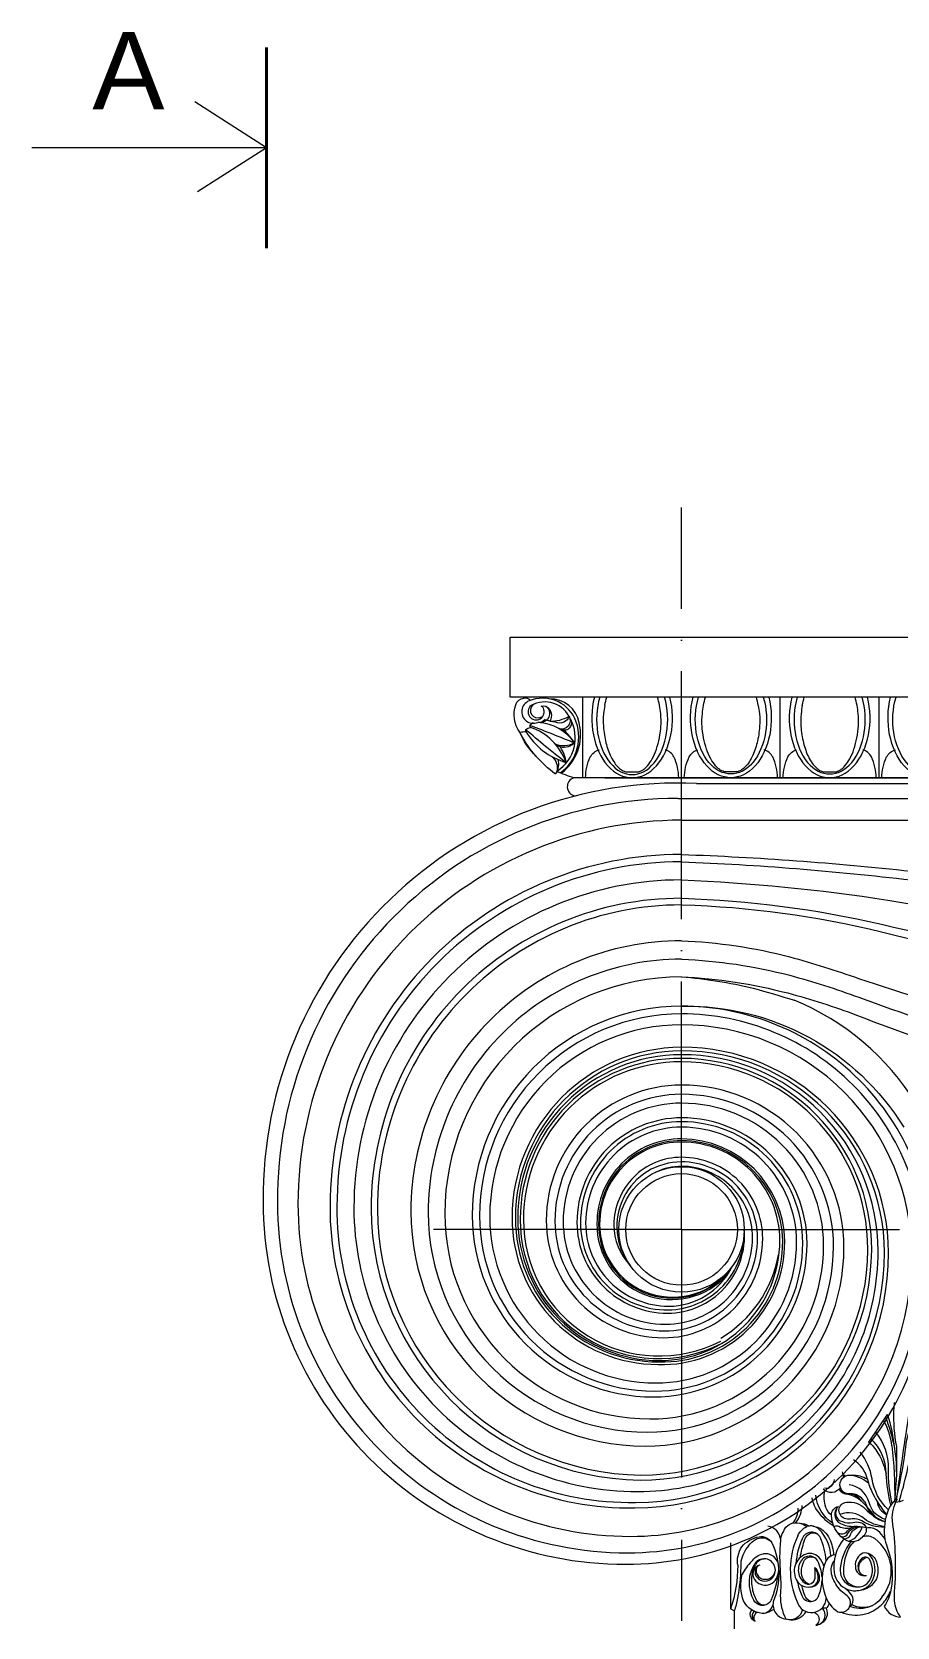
# Model space of a CAD drawing. Header units: millimetres. Extents: x 542654 to 551203, y 315718 to 321804.
# Drawn here: x 542666 to 543085, y 321032 to 321804 of the extents above; entities that cross this region are included whole.
import ezdxf

# ---------------------------------------------------------------- set-up
doc = ezdxf.new("R2010")
doc.units = ezdxf.units.MM
doc.linetypes.add('ACAD_ISO04W100', pattern=[30, 24, -3, 0, -3])
doc.layers.add('cad-block.com', color=250, linetype='Continuous')
doc.styles.get("Standard").update_dxf_attribs({"font": 'arial.ttf'})

msp = doc.modelspace()

# ---------------------------------------------------------------- linework, layer by layer
at = {"layer": 'cad-block.com', "color": 18, "lineweight": 40, "true_color": 0x000000}
msp.add_lwpolyline([(542779.73, 321796.03), (542779.73, 321698.88)], dxfattribs=at)
at = {"layer": 'cad-block.com', "color": 18, "lineweight": 15, "true_color": 0x000000}
for points in [[(542779.73, 321747.45), (542745.09, 321769.77)], [(542779.73, 321747.45), (542666.18, 321747.45)], [(542779.73, 321747.45), (542746.28, 321726.19)], [(542904.25, 321481.75), (542897.56, 321481.75), (542897.56, 321510.7)], [(542897.56, 321510.7), (543267.27, 321510.7)], [(543267.26, 321481.75), (542904.25, 321481.75)], [(542904.25, 321481.23), (542904.25, 321481.75)], [(542932.75, 321442.75), (542932.75, 321481.75)], [(542932.75, 321442.75), (542932.75, 321481.23)], [(542980.54, 321442.75), (542980.54, 321481.75)], [(543028.32, 321442.75), (543028.32, 321481.75)], [(543076.11, 321442.75), (543076.11, 321481.75)], [(543267.26, 321442.75), (542928.48, 321442.75)], [(542943.36, 321442.75), (543267.26, 321442.75)], [(542987.8, 321440.01), (543267.27, 321440.01)], [(542978.72, 321432.77), (543267.27, 321432.77)], [(542980.54, 321422.2), (543267.27, 321422.2)], [(543071.11, 321121.26), (543080.24, 321134.76)], [(543061.69, 321105.28), (543063.68, 321105.28)], [(543004.26, 321072.64), (543004.26, 321040.64)], [(543050.65, 321040.99), (543048.71, 321041.06)], [(543062.97, 321042.68), (543061.95, 321041.87)], [(543005.98, 321039.66), (543005.98, 321030.98)]]:
    msp.add_lwpolyline(points, dxfattribs=at)
at = {"layer": 'cad-block.com', "color": 18, "linetype": 'ACAD_ISO04W100', "lineweight": 15, "ltscale": 5, "true_color": 0x000000}
for points in [[(542980.54, 321224.21), (542980.54, 321573.52)], [(542980.54, 321224.21), (542845.74, 321224.21)], [(542980.54, 321224.21), (542980.54, 321034.93)], [(542980.54, 321224.21), (543086.08, 321224.21)]]:
    msp.add_lwpolyline(points, dxfattribs=at)
at = {"layer": 'cad-block.com', "color": 18, "lineweight": 15, "true_color": 0x000000}
for points in [[(542900.3, 321478.03, -0.302528), (542904.25, 321481.23, -0.368196)], [(542921.8, 321445.1, 0.362063), (542928.85, 321471.48, 0.402886), (542906.73, 321479.88, 1.008251), (542910.93, 321469.51, 1.663324)], [(542907.39, 321480.14, 0.242187), (542904.25, 321481.24, 2.771797)], [(542931.02, 321469.26, 0.369432), (542916.69, 321480.93, -35.014414)], [(542943.39, 321477.76, -0.007565), (542944.33, 321481.75, 3.738631)], [(542969.89, 321477.76, 0.007565), (542968.95, 321481.75, -3.738631)], [(542991.18, 321477.76, -0.007565), (542992.12, 321481.75, 3.738631)], [(543017.68, 321477.76, 0.007565), (543016.74, 321481.75, -3.738631)], [(543038.97, 321477.76, -0.007565), (543039.91, 321481.75, 3.738631)], [(543065.46, 321477.76, 0.007565), (543064.53, 321481.75, -3.738631)], [(542902.32, 321464.85, -0.252245), (542900.3, 321478.03, -1.55439)], [(542907.75, 321477.71, 2.1), (542913.67, 321476.4, 0.16202), (542912.66, 321477.41, -0.411912), (542916.35, 321475.81, -0.622436), (542910.93, 321469.51, -2.64123)], [(542909.49, 321478.52, 0.837338), (542911.15, 321471.77, 0.175874), (542913.51, 321472.61, -30.615089)], [(542920.47, 321446.14, 0.392642), (542926.78, 321471.12, 0.449158), (542907.75, 321477.71, 2.136045), (542907.75, 321477.71, 2.157875)], [(542926.09, 321472.55, -0.47574), (542919.59, 321469.66, -0.049249), (542914.32, 321470.76, -6.525653)], [(542915.12, 321477.23, -0.426448), (542916.74, 321470.11, 5.120728)], [(542916.74, 321470.11, 0.139383), (542926.09, 321472.55, -0.714805), (542920.98, 321466.6, 19.491564)], [(542902.32, 321464.85, -0.011655), (542905.2, 321465.11, -0.030515), (542905.23, 321466.06, -0.103531), (542907.41, 321467.06, -1.249098)], [(542905.2, 321465.11, 0.186545), (542924.57, 321450.17, 0.237086), (542907.41, 321467.06, -10.917586)], [(542924.57, 321450.17, -0.023314), (542905.23, 321466.06, -4.801302)], [(542907.41, 321467.06, -0.162385), (542907.32, 321468.07, -0.093288), (542908.78, 321469.52, -2.08851)], [(542907.32, 321468.07, -0.009982), (542928.76, 321459.61, -1.491744)], [(542916.74, 321470.11, -0.033734), (542914.32, 321470.76, -0.271828), (542911.08, 321469.52, -2.966876)], [(542919.57, 321458.97, 0.209356), (542928.76, 321459.61, 0.224027), (542911.37, 321469.49, 1.675529)], [(542928.76, 321459.61, 0.065185), (542923.6, 321465.73), (542920.98, 321466.6)], [(542922.31, 321444.88, 0.301421), (542931.02, 321469.26, -64.216308)], [(542926.78, 321471.12, -0.60065), (542923.6, 321465.73, -12.826416)], [(542917.95, 321452.92, -0.276781), (542920.2, 321445.89, -0.150188), (542919.51, 321444.51, -0.110994), (542902.74, 321463.85, -10.697262)], [(542924.57, 321450.17, 0.145606), (542921.94, 321457.46, 0.024567), (542919.57, 321458.97, -3.785371)], [(542928.76, 321459.61, -0.246553), (542921.94, 321457.46, -17.165638)], [(542919.9, 321445.04, 0.209678), (542920.82, 321451.52, 6.514822)], [(542934.1, 321442.75, -0.103412), (542936.39, 321452.81, -0.193735), (542940.66, 321456.31, -0.973296)], [(542979.18, 321442.75, 0.103412), (542976.89, 321452.81, 0.193735), (542972.62, 321456.31, 0.973296)], [(542981.89, 321442.75, -0.103412), (542984.18, 321452.81, -0.193735), (542988.45, 321456.31, -0.973296)], [(543026.97, 321442.75, 0.103412), (543024.68, 321452.81, 0.193735), (543020.41, 321456.31, 0.973296)], [(543029.68, 321442.75, -0.103412), (543031.97, 321452.81, -0.193735), (543036.24, 321456.31, -0.973296)], [(543074.76, 321442.75, 0.103412), (543072.47, 321452.81, 0.193735), (543068.2, 321456.31, 0.973296)], [(543077.46, 321442.75, -0.103412), (543079.75, 321452.81, -0.193735), (543084.03, 321456.31, -0.973296)], [(542928.48, 321442.75, 0.785516), (542928.99, 321433.9)], [(542987.8, 321440.01, 0.429574), (542778.04, 321237.71, 0.414214), (542953.54, 321062.21, 0.414214), (543102.04, 321210.71, 0.414214), (542980.54, 321332.21, 0.414214), (542879.29, 321230.96, 0.414214), (542967.04, 321143.21, 0.414214), (543041.29, 321217.46, 0.414214), (542980.54, 321278.21, 0.414214), (542929.91, 321227.58, 0.414214), (542973.79, 321183.71, 0.438402), (543010.91, 321224.21)], [(542978.72, 321432.77, 0.416147), (542785.01, 321237.24, 0.414214), (542954.47, 321067.79, 0.414214), (543097.85, 321211.17, 0.414214), (542980.54, 321328.49, 0.414214), (542882.78, 321230.73, 0.414214), (542967.5, 321146, 0.414214), (543039.2, 321217.69, 0.414214), (542980.54, 321276.35, 0.414214), (542931.66, 321227.47, 0.417631), (542974.03, 321185.29, 30.968964), (542974.03, 321185.29)], [(542980.54, 321422.2, 0.414214), (542794.92, 321236.58, 0.414214), (542955.79, 321075.72, 0.414214), (543091.91, 321211.84, 0.414214), (542980.54, 321323.2, 0.414214), (542887.73, 321230.4, 0.414214), (542968.16, 321149.96, 0.414214), (543036.22, 321218.02, 0.414214), (542980.54, 321273.71, 0.414214), (542934.13, 321227.3, 0.414214), (542974.35, 321187.09, 0.284609), (543004.82, 321205.96, 0.284609)], [(542980.54, 321405.64, 0.414214), (542810.45, 321235.55, 0.42078), (542957.86, 321089.5, 0.411803), (543080.76, 321212.87, 0.412759), (542980.54, 321312.37, 0.412194), (542898.51, 321229.88, 0.414336), (542969.2, 321158.88, 0.425817), (543030.47, 321218.54, 0.408915), (542980.54, 321268.03, 0.416495), (542939.6, 321227.04, 0.69498), (543002.8, 321202.44, 0.19289)], [(542980.54, 321405.64, -0.017969), (543091.52, 321397.58, 0.021374), (543267.27, 321388.59, -27.571119)], [(542980.54, 321402.08, 0.414214), (542813.78, 321235.33, 0.42078), (542958.3, 321092.14, 0.411803), (543078.8, 321213.09, 0.412759), (542980.54, 321310.64, 0.412194), (542900.12, 321229.77, 0.414336), (542969.42, 321160.16, 0.425817), (543029.49, 321218.65, 0.408915), (542980.54, 321267.17, 0.416495), (542940.4, 321226.99, 0.73706), (543004.82, 321205.96, 0.19289)], [(542980.54, 321402.08, -0.019739), (543091.52, 321393.3, 0.023579), (543267.27, 321382.52, -27.571119)], [(542980.54, 321393.32, 0.414214), (542822, 321234.78, 0.414214), (542959.4, 321097.38, 0.414214), (543075.66, 321213.64, 0.414214), (542980.54, 321308.76, 0.414214), (542901.27, 321229.49, 0.414214), (542969.97, 321160.79, 0.414214), (543028.1, 321218.92, 0.414214), (542980.54, 321266.49, 0.414214), (542940.9, 321226.85, 0.726097), (543004.82, 321205.96, 0.19289)], [(542980.54, 321393.32, -0.028189), (543080.32, 321383.6, 0.03972), (543267.27, 321365.5, -1.760231)], [(542980.54, 321384.43, 0.414214), (542830.33, 321234.22, 0.408391), (542960.51, 321102.97, 0.411853), (543072.55, 321214.2, 0.41421), (542980.54, 321306.99, 0.416479), (542902.49, 321229.22, 0.563338), (542999.91, 321169.1, 0.414214), (542999.91, 321169.1, 0.414214), (542999.91, 321169.1, 0.414214), (542999.91, 321169.1, 0.678734), (542999.91, 321169.1, 0.19289)], [(542980.54, 321381.22, 0.414214), (542833.34, 321234.02, 0.408391), (542960.91, 321105.39, 0.411853), (543070.7, 321214.4, 0.41421), (542980.54, 321305.34, 0.416479), (542904.05, 321229.12, 0.563338), (542999.53, 321170.2, 0.414214), (542999.53, 321170.2, 0.414214), (542999.53, 321170.2, 0.414214), (542999.53, 321170.2, 0.678734), (542999.53, 321170.2, 0.19289)], [(542980.83, 321384.44, -0.048765), (543077.33, 321371.84, 0.052998), (543267.27, 321348.71, 0.080835)], [(542980.83, 321381.23, -0.053515), (543077.33, 321368.17, 0.056986), (543267.27, 321343.48, 0.080835)], [(542980.5, 321363.88, 0.414275), (542849.58, 321232.94, 0.414214), (542963.08, 321119.44, 0.414214), (543059.12, 321215.48, 0.414214), (542980.54, 321294.06, 0.414214), (542915.06, 321228.57, 0.414214), (542971.81, 321171.82, 0.414214), (543019.83, 321219.84, 0.414214), (542980.54, 321259.13, 0.414214), (542947.8, 321226.39, 0.19289), (542955.65, 321206.8, 0.19289)], [(542980.5, 321363.88, -0.054472), (543032.88, 321356.07, -0.017779), (543066.24, 321345.64, 0.005679), (543129.92, 321325.26, 0.058203), (543267.27, 321309.16, -3.69239)], [(542980.54, 321354.97, 0.414214), (542857.95, 321232.38, 0.414214), (542964.19, 321126.14, 0.414214), (543054.09, 321216.04, 0.414214), (542980.54, 321289.59, 0.414214), (542919.25, 321228.3, 0.414214), (542972.37, 321175.18, 0.414214), (543017.31, 321220.12, 0.414214), (542980.54, 321256.9, 0.62135), (542955.65, 321206.8, 0.11209)], [(542980.54, 321354.97, -0.054472), (543032.91, 321347.16, -0.023567), (543066.28, 321336.52, 0.004911), (543129.95, 321314.32, 0.062081), (543267.27, 321296.85, -3.69239)], [(542980.54, 321346.41, 0.414214), (542865.97, 321231.85, 0.414214), (542965.26, 321132.56, 0.414214), (543049.28, 321216.57, 0.414214), (542980.54, 321285.31, 0.414214), (542923.26, 321228.03, 0.414214), (542972.9, 321178.38, 0.414214), (543014.91, 321220.39, 0.414214), (542980.54, 321254.76, 0.11209), (542968.17, 321251.95, 0.11209)], [(542980.52, 321346.41, -0.05275), (543031.91, 321338.61, -0.025363), (543065.28, 321327.9, 0.007464), (543128.83, 321304.71, 0.061778), (543267.27, 321285.12, -3.69239)], [(542980.54, 321346.41, -0.040711), (543015.19, 321340.91, 0.04946), (543015.19, 321340.91, 0.061535), (543015.19, 321340.91, 8.363329)], [(543015.19, 321340.91, -0.012186), (543034.97, 321335.12, -0.012186)], [(543093.92, 321285.12, 0.161095), (543034.97, 321335.12, 3.968035)], [(542980.54, 321332.21, -0.265494), (543088.05, 321273.71, -0.265494)], [(542974.03, 321185.29, 0.419263), (543010.91, 321224.21, 18.441705)], [(542999.53, 321171.7, 0.219266), (543027.49, 321212.01, 0.290785)], [(543085.83, 321092.46, 0.031982), (543092.58, 321121.74, -0.226137), (543103.11, 321137.78), (543103.11, 321137.78, 0.968726), (543097.26, 321147.65, 0.161307), (543092.2, 321141.13), (543090.63, 321135.85, 0.004584), (543084.49, 321093.84)], [(543083.72, 321092.92, 0.032939), (543084.7, 321119.2, -0.056907), (543083.29, 321136.56, 0.007846), (543083.6, 321140.54, -0.009538)], [(543084.45, 321093.36, 0.021067), (543088.82, 321116.83, -0.170848), (543100.66, 321143.87)], [(543084.64, 321106.05, 0.102031), (543079.34, 321133.3, -7259.273525)], [(543083.69, 321118.25, 0.055702), (543080.24, 321134.76, -0.381708)], [(543082.48, 321091.71, -0.067942), (543080.68, 321108.4, 0.18379), (543074.52, 321126.09, 2.74434)], [(543082.35, 321119.57, 0.093548), (543078.4, 321131.82, -4.106642)], [(543070.99, 321121.33, -0.087382), (543073.5, 321119.06, -0.111582), (543079.58, 321106, -0.111582)], [(543081.86, 321090.84, -0.051493), (543079.57, 321106.06, 0.20904), (543072.19, 321122.85, 0.155737)], [(543082.35, 321119.57, -0.025973), (543083.73, 321093.04), (543083.73, 321093.04)], [(543070.45, 321103.48, -0.031281), (543070.45, 321103.48, 0.208341), (543063.69, 321112.69, 0.208341)], [(543080.64, 321088.57, -0.167265), (543072.71, 321103.6, 0.133243), (543067.01, 321116.42, -10.717964)], [(543054.35, 321103.17, -0.160636), (543052.87, 321099.98, -0.329554), (543049.65, 321099.01, -0.329554)], [(543062.24, 321096.29, -1.066013), (543061.72, 321105.28, -5.01846)], [(543058.27, 321106.93, -0.079357), (543058.72, 321104.1, -0.079357)], [(543058.65, 321105.29, -0.061702), (543059.76, 321105.32, -7.839688)], [(543070.45, 321103.48, 0.05008), (543073.02, 321096.58, 0.06423), (543079.8, 321086.34, -0.097252)], [(543047.08, 321087.19, -0.152224), (543043.82, 321094.31, -3.018162)], [(543053.76, 321082.09), (543053.76, 321082.09), (543053.76, 321082.09, -0.230838), (543045.58, 321095.67, -0.14588)], [(543057.41, 321099.37, -0.494834), (543049.13, 321098.57)], [(543050.31, 321089.77, -0.120689), (543049.83, 321097.94, -0.120689)], [(543074.42, 321085.13, 0.035037), (543068.36, 321091.97), (543068.36, 321091.97, 0.203067), (543059.06, 321096.25, 0.105017), (543059.06, 321096.25, -0.083481)], [(543079.17, 321083.91, -0.266147), (543071.28, 321092.09, 0.308533), (543061.65, 321100.64, -15.726434)], [(543086.56, 321036.72, -0.144462), (543083.65, 321044.47, -0.036311), (543083.65, 321048.94, 0.056388), (543082.55, 321083.48, -0.00893), (543082.55, 321083.48, -0.146695), (543085.04, 321093.94, -2.966604)], [(543034.4, 321082.21, 0.175637), (543036.98, 321089.37, -134.157073)], [(543035.86, 321082.38, 0.155387), (543038.93, 321090.72, 17.958077)], [(543054.42, 321080.58), (543054.42, 321080.58, -0.1118), (543047.08, 321087.19, -0.176193)], [(543053.11, 321085.94, -0.14087), (543050.31, 321089.77, -0.158119)], [(543059.05, 321074.5, -0.084135), (543059.05, 321074.5, -0.2251), (543053.11, 321085.94, -0.378896), (543056.5, 321090.21, 0.59869), (543058.41, 321082.85, 0.150676), (543063.44, 321082.42, -0.151464), (543066.98, 321082.42, -0.214438), (543069.3, 321080.98)], [(543056.5, 321090.21, 0.533362), (543057.4, 321081.98, 0.13189), (543064.16, 321080.59, -0.071598), (543069.77, 321080.04, -1.541494)], [(543078.67, 321080.12, -0.143683), (543067.82, 321083.22, 0.16372), (543063.11, 321084.23, -0.093637), (543060.06, 321084.2, -0.857179), (543060.29, 321092.27), (543060.29, 321092.27, -0.236212), (543069.39, 321089.12, 0.1101), (543078.99, 321082.92)], [(543078.69, 321080.42, -0.117237), (543069, 321084.14, 0.298603), (543057.21, 321086.27)], [(543068.89, 321092.81, -0.068029), (543069.98, 321090.67, 0.269661), (543078.99, 321082.92, 1.793084)], [(543075.28, 321092.49, 0.276004), (543079.8, 321086.34)], [(543087.81, 321093.09, -0.073091), (543084.1, 321092.09, -0.239093), (543083.73, 321093.04, 0.002105), (543083.73, 321093.04, 0.035728), (543083.73, 321093.04, -11.056755)], [(543028.51, 321073.89, 0.3607), (543022.31, 321080.59, 1.117027)], [(543029.8, 321077.97, -0.41344), (543037.81, 321082.07, -1.636938)], [(543036.82, 321076.03, -0.156745), (543041.12, 321080.5, -1.99593)], [(543037.81, 321082.07, -0.112496), (543042.16, 321080.9, -0.028689), (543042.38, 321080.76, 1.904773)], [(543037.81, 321082.07, -0.142353), (543041.12, 321080.5, -2.62619)], [(543044.1, 321080.68, -0.154788), (543049.63, 321078.1, -0.107963), (543052.16, 321074.5, -0.089584), (543054.11, 321066.69, -2.17136)], [(543052.79, 321066.23, 0.184481), (543047.18, 321079.09)], [(543054.33, 321080.54, -0.247402), (543057.47, 321080.26, 0.208665), (543063.44, 321080.35, -8.862265)], [(543055.9, 321077.75, 0.434127), (543060.86, 321078.34, -0.169184), (543064.16, 321080.59, -0.011054)], [(543059.05, 321074.5, 0.351713), (543062.39, 321076.9, -0.285039), (543067.94, 321080.4, -57.748043)], [(543061.05, 321077.18, -0.309317), (543067.94, 321080.4, -6.599534)], [(543061.53, 321073.38, 0.246044), (543067.94, 321080.4, 5.231502)], [(543069.3, 321080.98, -0.421558), (543068.14, 321075.52, -0.14578)], [(543078.89, 321074.73, 0.078143), (543075.56, 321078.42), (543075.56, 321078.42, 0.22875), (543069.86, 321079.74)], [(543012.94, 321071.23, 0.114006), (543009.3, 321063.59), (543009.21, 321060.83, -0.035323), (543007.67, 321045.81, -0.04802), (543005.98, 321039.66), (543004.26, 321040.64)], [(543009.64, 321070.64, -0.171669), (543018.04, 321075.58, -0.31815), (543024.23, 321072.59, -1.347009)], [(543012.94, 321071.23, -0.08197), (543016.35, 321074.21, -0.325183), (543023.29, 321073.71, -1.087577)], [(543022.16, 321074.62, -0.098659), (543024.23, 321072.59)], [(543024.23, 321072.59, -0.212061), (543024.92, 321044.09, 0.439896), (543031.11, 321035.7)], [(543031.11, 321035.7, -0.118018), (543028.5, 321047.08, 0.041155), (543028.5, 321057.64, -0.041721), (543028.51, 321073.89, -12.046123)], [(543028.51, 321073.89, -0.13038), (543029.8, 321077.97, -0.481549)], [(543037.97, 321065.48, -0.008639), (543038.16, 321066.61, -0.04176), (543040.27, 321074.36, -0.148208), (543042.07, 321076.75, -0.262427), (543045.7, 321077.19)], [(543050.59, 321064.13, 0.063613), (543047.82, 321075.04)], [(543059.05, 321074.5, 0.208807), (543054.46, 321058.1), (543054.46, 321058.1, 0.594445), (543071.08, 321051.86), (543071.08, 321051.86, 0.382065), (543071.77, 321066.51, 0.375358), (543068.33, 321067.55, 0.0695), (543068.33, 321067.55, 0.317906), (543064.64, 321061.25, 0.496494), (543070.11, 321056.83)], [(543062.53, 321073.23, 0.141473), (543057.36, 321060.4), (543057.36, 321060.4, 0.664156), (543070.3, 321052.86), (543070.3, 321052.86, 0.339835), (543071.46, 321064.64, 0.323788), (543069.03, 321065.7, 0.0695), (543069.03, 321065.7, 0.347419), (543065.94, 321060.66, 0.437695), (543070.11, 321056.83)], [(543057.86, 321075.53, 0.362805), (543061.05, 321077.18, -1.295273)], [(543064.97, 321051.24, -0.354768), (543059.04, 321058.63, -0.072214), (543060.31, 321067.03, -0.12893), (543064.17, 321073.31, -0.231429)], [(543059.05, 321074.5, 0.385333), (543068.14, 321075.52, -2.094912)], [(543077.53, 321046.33), (543077.53, 321046.33, 0.432861), (543074.02, 321074.63), (543074.02, 321074.63, 0.233459), (543068.14, 321075.52, 0.181335)], [(543079.64, 321071.57, -0.141182), (543081.84, 321049.79, -0.094091), (543078.66, 321041.9, 0.288639), (543086.56, 321036.72, 0.191732)], [(543007.72, 321061.78, -0.177943), (543009.64, 321070.64, -0.177943)], [(543014.44, 321063.58, -0.209926), (543020.16, 321067.28, -3.939568)], [(543020.31, 321064.92, 0.240883), (543016.28, 321061.99, 4.829661)], [(543016.54, 321063.21, -0.238791), (543020.53, 321064.92, -6.80133)], [(543041.96, 321052.64, -0.279973), (543038.53, 321058.55, -0.104047), (543039.7, 321063.55, -0.347374), (543044.34, 321065.75, -0.607493)], [(543046.33, 321064.06, 0.436353), (543039.57, 321065.19, 3.0801)], [(543046.99, 321065.69, 0.321703), (543039.86, 321066.82, 0.986375)], [(543048.5, 321056.24, 0.103004), (543046.33, 321064.06)], [(543049.46, 321061.32, 0.121343), (543046.99, 321065.69)], [(543055.03, 321066.74, 0.274642), (543050.59, 321064.13, 0.217521), (543050.1, 321047.29)], [(543052.93, 321059.99, -0.162029), (543054.43, 321063.73, 1.099539), (543054.43, 321063.73, 1.382577)], [(543070.08, 321067.72, -0.25583), (543074.56, 321064.17, -0.119239), (543075.54, 321058.21, -0.225387), (543071.65, 321051.39, -0.155258), (543065.37, 321049.43, 2449053.141301)], [(543067.19, 321057.83, -0.246481), (543066.49, 321061.78, -0.254861), (543070.2, 321065.64, -5.104743)], [(543007.72, 321061.78, -0.083402), (543004.26, 321040.64, 1.397208)], [(543019.52, 321038.5, -0.266139), (543010.54, 321044.47, -0.151044), (543009.92, 321057.42, -4.474815)], [(543020.8, 321042.43, -0.318574), (543017.34, 321044.25, -0.119708), (543014.96, 321050.25, -0.090902), (543014.72, 321056.9, -0.116357), (543016.28, 321061.99, -0.116859)], [(543017.05, 321060.85, 0.285293), (543017.38, 321056.82, 0.296691), (543022.09, 321055.06, 0.291653), (543025.91, 321058.91, 6.417385)], [(543042.07, 321051.21, 0.461719), (543046.69, 321056.11, 0.115634), (543044.98, 321060.71, 20.065313)], [(543044.98, 321060.71, -0.211335), (543047.2, 321054.93, -0.213576), (543046.02, 321052.37, -0.21655), (543042.65, 321051.22, 0.961113)], [(543056.21, 321039.29, 0.908491), (543060.03, 321047.5, -0.143613), (543054.67, 321053.61), (543054.67, 321053.61, -0.132544), (543052.93, 321059.99, -0.15188)], [(543036.54, 321053.93, 0.054818), (543038.76, 321047.1), (543038.76, 321047.1, 0.752427), (543047.18, 321047.74), (543047.18, 321047.74, 0.086815), (543048.53, 321054.46, 0.086815)], [(543043.21, 321044.25, -0.253098), (543040.17, 321047.16, -0.01242), (543038.75, 321051.95)], [(543072.74, 321042.14, -0.226562), (543062.97, 321042.68, 0.282605), (543062.86, 321047.42, 0.083777), (543059.62, 321050.64, 0.075772)], [(543077.65, 321042.95, 0.062528), (543081.66, 321049, -0.967955)], [(543016, 321039.62, 0.130764), (543016, 321039.62, 0.553254), (543016.15, 321034.64, -0.515467), (543014.71, 321040.51, -1.541012)], [(543023.17, 321043.75, -0.510554), (543015.58, 321044.75, 0.596667)], [(543020.64, 321038.6, 0.11263), (543025.17, 321040.45, -0.318197)], [(543039, 321040.39, 51.364145), (543039, 321040.39, -0.469787), (543031.11, 321035.7, -1.226798)], [(543044.64, 321039, -0.101009), (543046.57, 321037.57, -0.410571), (543045.45, 321032.71, 0.627937), (543048.63, 321041.14, 1.541012)], [(543047.81, 321033.54, 0.351268), (543051.06, 321039.7, 0.060737), (543050.65, 321040.99, 0.162893), (543052.01, 321043.22, -1399.089496)], [(543050.1, 321047.29, 0.192101), (543056.21, 321039.29, -2.094912)], [(543077.65, 321042.95, -0.322977), (543057.73, 321039.03, -0.272634)], [(543077.53, 321046.33, -0.361247), (543061.95, 321041.87, -0.274088)], [(543016.15, 321034.64, -0.438192), (543017.24, 321039.03, 4.127219)], [(543033.42, 321035.36, 0.287042), (543040.77, 321039.39, -239.0764)]]:
    msp.add_lwpolyline(points, format="xyb", dxfattribs=at)
for radius in [30.38, 27]:
    msp.add_circle((542980.54, 321224.21), radius, dxfattribs=at)
for centre, radius, start, end in [((543060.97, 321090.1), 15.19, 48.54819, 89.68236), ((543063.06, 321090.1), 15.19, 60.75784, 89.68236), ((543060.58, 321100.68), 4.42, 209.49607, 277.82402), ((543061.09, 321088.5), 7.78, 33.67663, 85.51502), ((543062.37, 321088.44), 7.86, 33.82197, 90.91796), ((543042.96, 321074.7), 6.09, 46.15176, 107.60212), ((543071.35, 321059.7), 38.2, 154.68498, 204.12332), ((543071.63, 321060.15), 35.8, 156.24033, 175.95566), ((543043.45, 321072.82), 4.91, 26.99067, 159.01726), ((543030.87, 321046.77), 23.51, 134.36094, 153.06058), ((543029.53, 321053.29), 16.35, 142.6184, 211.47328), ((543021.05, 321060.68), 6.66, 24.71582, 97.69406), ((543020.39, 321059.38), 5.54, 320.35271, 88.62106), ((543044.08, 321058.86), 9.01, 117.93727, 218.74541), ((543044.86, 321059.44), 7.82, 132.60673, 230.82591), ((543019.52, 321057.48), 4.49, 103.5239, 216.1778), ((543019.84, 321058.39), 3.72, 111.63447, 221.504), ((543020.89, 321059.01), 4.92, 218.83749, 320.01614), ((543020.66, 321058.81), 6.77, 285.93028, 353.65029), ((542979.93, 321063.2), 47.74, 338.8287, 355.83506), ((543024.66, 321055.84), 0.000224, 229.93541, 245.83811), ((543041.96, 321055.84), 3.19, 230.39843, 355.34416), ((543030.53, 321057.69), 14.76, 351.77468, 11.80494), ((543021.22, 321058.83), 6.66, 216.97915, 281.26023), ((543022.52, 321052.3), 0.00027, 229.9354, 245.83809), ((543037.06, 321053.22), 0.00027, 294.16191, 310.0646), ((543041.85, 321057.91), 6.7, 224.36006, 271.84224), ((543039.92, 321053.38), 0.000224, 294.16189, 310.06459), ((543019.65, 321043.75), 5.25, 268.65789, 348.7617), ((543017.58, 321048.44), 7.3, 319.96819, 340.11314), ((543043.4, 321046.09), 7.2, 196.15454, 357.96471), ((543023.96, 321051.26), 27.18, 348.49438, 348.50316)]:
    msp.add_arc(centre, radius, start, end, dxfattribs=at)
for centre, major_axis, ratio, start_param, end_param in [((542956.64, 321471.59), (0, 28.84), 0.67758, 1.210661, 5.072524), ((542956.64, 321470.83), (0, 26.56), 0.64739, 1.147037, 5.136148), ((543052.22, 321471.59), (0, 28.84), 0.677574, 1.210664, 5.072521), ((543052.22, 321470.83), (0, 26.27), 0.656096, 1.142008, 5.141177), ((543086.16, 321080.17), (1.24, 14.27), 0.521284, 0.49456, 2.262427)]:
    msp.add_ellipse(centre, major_axis=major_axis, ratio=ratio, start_param=start_param, end_param=end_param, dxfattribs=at)
at = {"layer": 'cad-block.com', "color": 18, "lineweight": 15, "true_color": 0x000000, "extrusion": (0, 0, -1)}
for centre, major_axis, ratio, start_param, end_param in [((543004.43, 321471.59), (0, 28.84), 0.677574, 1.210664, 5.072521), ((543004.43, 321470.83), (0, 26.27), 0.656096, 1.142008, 5.141177), ((543100.01, 321471.59), (0, 28.84), 0.677574, 1.210664, 5.072521), ((543100.01, 321470.83), (0, 26.27), 0.656096, 1.142008, 5.141177), ((542931.94, 321470.82), (-28.51, 16.7), 0.832926, -1.267003, -0.819657), ((542931.94, 321470.82), (-28.51, 16.7), 0.832926, 5.016248, 5.463508), ((542931.94, 321470.82), (-34.69, 16.19), 0.721464, 4.482422, 4.711272)]:
    msp.add_ellipse(centre, major_axis=major_axis, ratio=ratio, start_param=start_param, end_param=end_param, dxfattribs=at)
at = {"layer": 'cad-block.com', "color": 18, "lineweight": 15, "true_color": 0x000000}
for points in [[(542943.39, 321477.76), (542943.15, 321476.45), (542942.97, 321475.1), (542942.58, 321470.99), (542942.54, 321470.41), (542942.92, 321464.88), (542943.34, 321462.18), (542944.58, 321457.2), (542945.4, 321454.92), (542946.92, 321451.8), (542947.55, 321450.74), (542948.81, 321448.96), (542949.45, 321448.23), (542950.71, 321447.04), (542951.32, 321446.59), (542952.49, 321445.95), (542953.04, 321445.75), (542953.9, 321445.57), (542954.24, 321445.54), (542959.22, 321445.55), (542959.56, 321445.59), (542960.27, 321445.77), (542960.64, 321445.9), (542961.41, 321446.28), (542961.82, 321446.52), (542963.01, 321447.4), (542963.84, 321448.2), (542965.45, 321450.27), (542966.23, 321451.53), (542967.65, 321454.44), (542968.29, 321456.09), (542969.36, 321459.66), (542969.79, 321461.58), (542970.4, 321465.59), (542970.59, 321467.67), (542970.71, 321469.61), (542970.64, 321471.72), (542970.31, 321475.13), (542970.12, 321476.46), (542969.89, 321477.76)], [(543017.68, 321477.76), (543017.91, 321476.45), (543018.1, 321475.1), (543018.49, 321470.99), (543018.53, 321470.41), (543018.14, 321464.88), (543017.72, 321462.18), (543016.49, 321457.2), (543015.67, 321454.92), (543014.15, 321451.8), (543013.52, 321450.74), (543012.26, 321448.96), (543011.62, 321448.23), (543010.36, 321447.04), (543009.74, 321446.59), (543008.58, 321445.95), (543008.03, 321445.75), (543007.16, 321445.57), (543006.82, 321445.54), (543001.85, 321445.55), (543001.51, 321445.59), (543000.8, 321445.77), (543000.43, 321445.9), (542999.66, 321446.28), (542999.25, 321446.52), (542998.05, 321447.4), (542997.23, 321448.2), (542995.62, 321450.27), (542994.84, 321451.53), (542993.42, 321454.44), (542992.78, 321456.09), (542991.71, 321459.66), (542991.28, 321461.58), (542990.66, 321465.59), (542990.48, 321467.67), (542990.36, 321469.61), (542990.43, 321471.72), (542990.76, 321475.13), (542990.95, 321476.46), (542991.18, 321477.76)], [(543038.97, 321477.76), (543038.73, 321476.45), (543038.54, 321475.1), (543038.15, 321470.99), (543038.12, 321470.41), (543038.5, 321464.88), (543038.92, 321462.18), (543040.16, 321457.2), (543040.97, 321454.92), (543042.5, 321451.8), (543043.12, 321450.74), (543044.39, 321448.96), (543045.03, 321448.23), (543046.29, 321447.04), (543046.9, 321446.59), (543048.07, 321445.95), (543048.61, 321445.75), (543049.48, 321445.57), (543049.82, 321445.54), (543054.79, 321445.55), (543055.13, 321445.59), (543055.84, 321445.77), (543056.21, 321445.9), (543056.99, 321446.28), (543057.39, 321446.52), (543058.59, 321447.4), (543059.41, 321448.2), (543061.02, 321450.27), (543061.8, 321451.53), (543063.22, 321454.44), (543063.86, 321456.09), (543064.93, 321459.66), (543065.36, 321461.58), (543065.98, 321465.59), (543066.17, 321467.67), (543066.28, 321469.61), (543066.21, 321471.72), (543065.88, 321475.13), (543065.7, 321476.46), (543065.46, 321477.76)]]:
    msp.add_open_spline(points, degree=3, knots=[4.38438, 4.38438, 4.38438, 4.38438, 4.536671, 4.536671, 4.841253, 4.841253, 5.145835, 5.145835, 5.450417, 5.450417, 5.636528, 5.636528, 5.815144, 5.815144, 5.993759, 5.993759, 6.172374, 6.172374, 6.293852, 6.293852, 6.415329, 6.415329, 6.536806, 6.536806, 6.658283, 6.658283, 6.887151, 6.887151, 7.116019, 7.116019, 7.344887, 7.344887, 7.573754, 7.573754, 7.802622, 7.802622, 8.03149, 8.03149, 8.18199, 8.18199, 8.18199, 8.18199], dxfattribs=at)

# ---------------------------------------------------------------- texts
at = {"layer": 'cad-block.com', "color": 18, "true_color": 0x000000, "insert": (542730.36, 321803.57), "char_height": 37.5, "width": 85.8382, "attachment_point": 3}
msp.add_mtext('{\\fArial|b0|i0|c204|p34;А}', dxfattribs=at)

doc.saveas('drawing.dxf')
